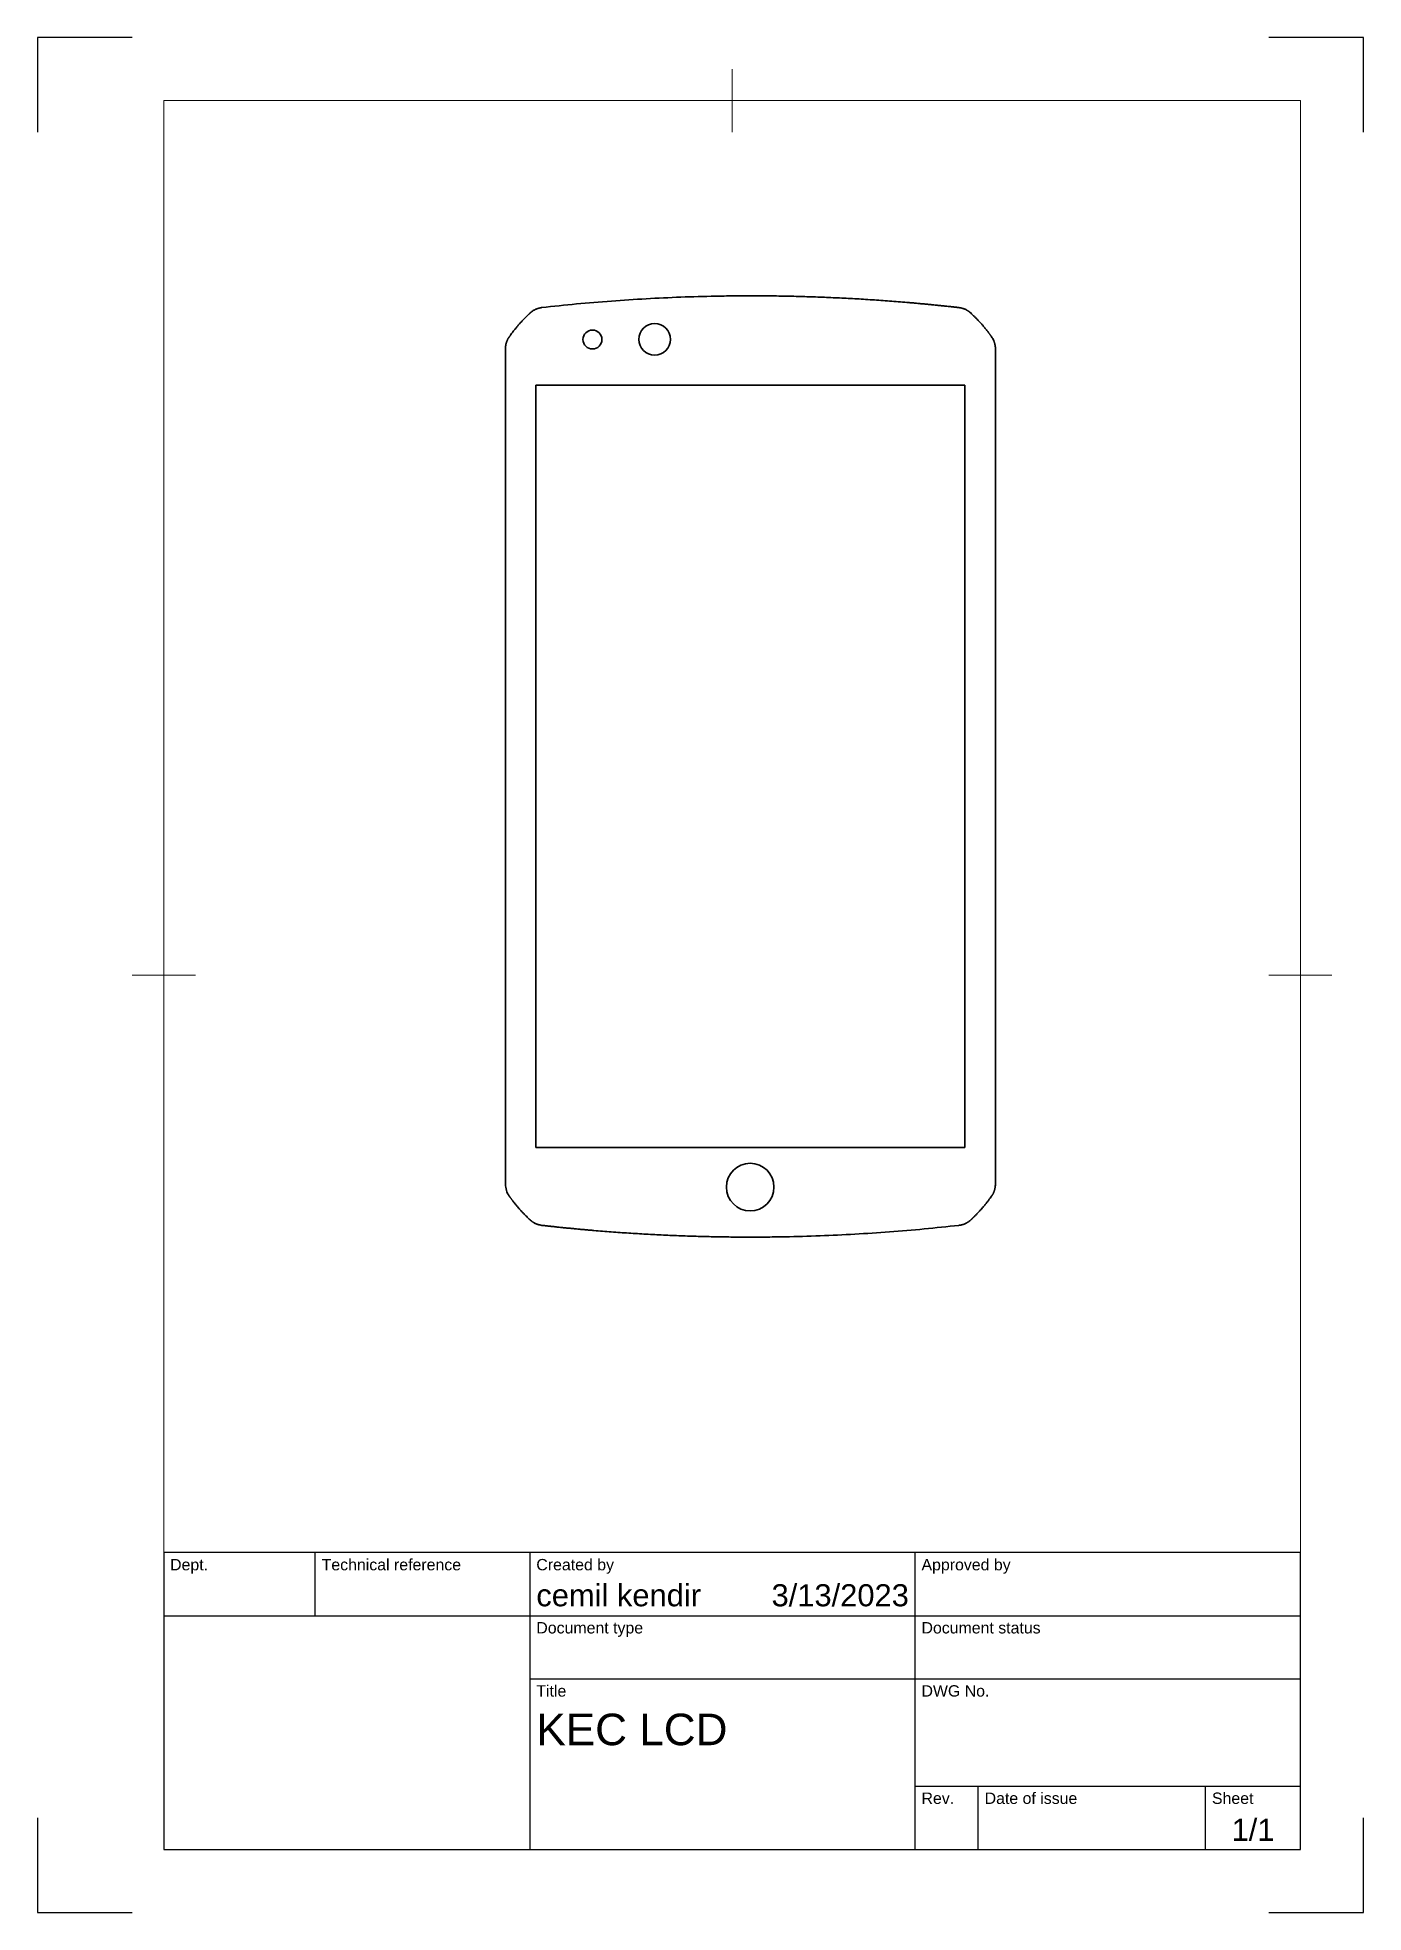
# Model space of a CAD drawing. Header units: millimetres. Extents: x 0 to 210, y 0 to 297.
import ezdxf
from ezdxf.enums import TextEntityAlignment as Align

# ---------------------------------------------------------------- set-up
doc = ezdxf.new("R2010")
doc.units = ezdxf.units.MM
doc.header["$LTSCALE"] = 0.75
for name, color, linetype, lineweight in [('BORDER', 7, 'Continuous', 18), ('TITLEBLOCK', 7, 'Continuous', 25), ('Visible', 7, 'Continuous', 35)]:
    doc.layers.add(name, color=color, linetype=linetype, lineweight=lineweight)
doc.styles.add('FusionTitle', font='arial.ttf')

# ---------------------------------------------------------------- blocks, each defined once
blk = doc.blocks.new('ISO_A4(P)_SHEET')
at = {"layer": 'BORDER'}
for p, q in [((110, 292), (110, 282)), ((200, 287), (20, 287)), ((20, 287), (20, 10)), ((200, 287), (200, 10)), ((15, 148.5), (25, 148.5)), ((205, 148.5), (195, 148.5)), ((20, 10), (200, 10))]:
    blk.add_line(p, q, dxfattribs=at)
at = {"layer": 'Defpoints'}
for p, q in [((15, 297), (0, 297)), ((0, 297), (0, 282)), ((210, 297), (195, 297)), ((210, 282), (210, 297)), ((0, 15), (0, 0)), ((210, 0), (210, 15)), ((0, 0), (15, 0)), ((195, 0), (210, 0))]:
    blk.add_line(p, q, dxfattribs=at)
blk = doc.blocks.new('ISO_TITLEBLOCK')
at = {"layer": 'TITLEBLOCK'}
for p, q in [((0, 47), (-180, 47)), ((-180, 47), (-180, 0)), ((-156, 37), (-156, 47)), ((-122, 0), (-122, 47)), ((-61, 0), (-61, 47)), ((0, 0), (0, 47)), ((-180, 37), (0, 37)), ((-122, 27), (0, 27)), ((-61, 10), (0, 10)), ((-51, 0), (-51, 10)), ((-15, 0), (-15, 10)), ((-180, 0), (0, 0))]:
    blk.add_line(p, q, dxfattribs=at)
at = {"layer": 'TITLEBLOCK', "style": 'FusionTitle'}
for s, p in [('Dept.', (-179, 46)), ('Technical reference', (-155, 46)), ('Created by', (-121, 46)), ('Approved by', (-60, 46)), ('Document type', (-121, 36)), ('Document status', (-60, 36)), ('Title', (-121, 26)), ('DWG No.', (-60, 26)), ('Rev.', (-60, 9)), ('Date of issue', (-50, 9)), ('Sheet', (-14, 9))]:
    blk.add_text(s, height=1.8, dxfattribs=at).set_placement(p, align=Align.TOP_LEFT)
for tag, height, p in [('DEPT', 3.5, (-179, 42)), ('TECHNICAL_REFERENCE', 3.5, (-155, 42)), ('CREATED_BY', 3.5, (-121, 42)), ('APPROVED_BY', 3.5, (-60, 42)), ('DOCUMENT_TYPE', 3.5, (-121, 32)), ('DOCUMENT_STATUS', 3.5, (-60, 32)), ('TITLE_1', 5, (-121, 21.5)), ('TITLE_2', 5, (-121, 14)), ('TITLE_3', 5, (-121, 6.5)), ('DATE_OF_ISSUE', 3.5, (-50, 5))]:
    blk.add_attdef(tag, text='', height=height, dxfattribs=at).set_placement(p, align=Align.TOP_LEFT)
for tag, p in [('CREATED_DATE', (-62, 42)), ('APPROVED_DATE', (-0.99, 42))]:
    blk.add_attdef(tag, text='', height=3.5, dxfattribs=at).set_placement(p, align=Align.TOP_RIGHT)
for tag, height, p in [('DRAWING_NUMBER', 5, (-30.5, 19.75)), ('REV', 3.5, (-56, 4.85)), ('SHEET', 3.5, (-7.5, 4.85))]:
    blk.add_attdef(tag, text='', height=height, dxfattribs=at).set_placement(p, align=Align.TOP_CENTER)

msp = doc.modelspace()

# ---------------------------------------------------------------- linework, layer by layer
at = {"layer": 'Visible'}
for p, q in [((74.11, 247.69), (74.11, 115.38)), ((78.91, 241.92), (78.91, 121.15)), ((146.84, 241.92), (78.91, 241.92)), ((78.91, 241.92), (78.91, 241.92)), ((78.91, 121.15), (78.91, 241.92)), ((78.91, 241.92), (146.84, 241.92)), ((78.91, 241.92), (78.91, 241.92)), ((146.84, 121.15), (146.84, 241.92)), ((146.84, 241.92), (146.84, 121.15)), ((146.84, 241.92), (146.84, 241.92)), ((146.84, 241.92), (146.84, 241.92)), ((78.91, 121.15), (146.84, 121.15)), ((78.91, 121.15), (78.91, 121.15)), ((78.91, 121.15), (78.91, 121.15)), ((146.84, 121.15), (78.91, 121.15)), ((146.84, 121.15), (146.84, 121.15)), ((146.84, 121.15), (146.84, 121.15))]:
    msp.add_line(p, q, dxfattribs=at)
for centre, radius in [((87.89, 249.16), 1.5), ((97.75, 249.18), 2.5), ((112.87, 114.9), 3.77)]:
    msp.add_circle(centre, radius, dxfattribs=at)
at = {"layer": 'Visible', "extrusion": (0, 0, -1)}
for centre, radius in [((-87.89, 249.16), 1.5), ((-97.75, 249.18), 2.5), ((-112.87, 114.9), 3.77)]:
    msp.add_circle(centre, radius, dxfattribs=at)
at = {"layer": 'Visible'}
msp.add_arc((77.41, 115.38), 3.3, 180.0008, 215.189, dxfattribs=at)
for points, knots in [([(145.92, 254.22), (145.92, 254.22), (145.92, 254.22), (145.92, 254.22), (145.91, 254.22), (145.91, 254.22), (145.9, 254.22), (145.9, 254.22), (145.89, 254.23), (145.87, 254.23), (145.86, 254.23), (145.84, 254.23), (145.81, 254.23), (145.79, 254.24), (145.75, 254.24), (145.71, 254.25), (145.65, 254.25), (145.58, 254.26), (145.49, 254.27), (145.41, 254.28), (145.32, 254.29), (145.21, 254.3), (145.06, 254.32), (144.89, 254.34), (144.72, 254.36), (144.55, 254.37), (144.38, 254.39), (144.15, 254.42), (143.86, 254.45), (143.52, 254.48), (143.18, 254.52), (142.83, 254.55), (142.38, 254.6), (141.8, 254.66), (141.12, 254.73), (140.43, 254.79), (139.75, 254.85), (139.06, 254.92), (138.37, 254.98), (137.46, 255.06), (136.31, 255.15), (134.94, 255.26), (133.56, 255.36), (132.19, 255.45), (130.81, 255.54), (128.98, 255.65), (126.68, 255.76), (123.93, 255.88), (121.17, 255.97), (118.42, 256.04), (115.66, 256.07), (112.91, 256.09), (110.15, 256.07), (106.48, 256.02), (101.89, 255.89), (96.38, 255.63), (90.88, 255.27), (85.38, 254.81), (81.72, 254.43), (79.89, 254.22)], [0, 0, 0, 0, 0.000134, 0.000269, 0.000539, 0.001078, 0.001617, 0.002156, 0.003234, 0.004312, 0.006468, 0.008624, 0.01078, 0.012936, 0.017248, 0.021561, 0.025873, 0.034497, 0.043121, 0.051745, 0.060369, 0.068993, 0.086241, 0.103488, 0.120735, 0.137982, 0.155229, 0.172475, 0.206967, 0.241457, 0.275947, 0.310435, 0.344923, 0.413895, 0.482863, 0.551827, 0.620787, 0.689743, 0.758696, 0.827646, 0.965534, 1.10341, 1.241273, 1.379125, 1.516966, 1.654798, 1.930434, 2.206039, 2.481621, 2.757184, 3.032735, 3.30828, 3.583825, 3.859376, 4.410514, 4.961749, 5.51313, 6.064705, 6.616525, 6.616525, 6.616525, 6.616525]), ([(78.03, 253.37), (78.03, 253.37), (78.03, 253.37), (78.03, 253.37), (78.02, 253.36), (78.02, 253.36), (78.01, 253.36), (78.01, 253.35), (78, 253.34), (77.99, 253.33), (77.98, 253.32), (77.97, 253.31), (77.95, 253.3), (77.93, 253.28), (77.91, 253.26), (77.87, 253.23), (77.84, 253.19), (77.8, 253.15), (77.76, 253.12), (77.71, 253.07), (77.65, 253.01), (77.57, 252.94), (77.5, 252.86), (77.4, 252.76), (77.27, 252.64), (77.12, 252.49), (76.98, 252.34), (76.83, 252.19), (76.69, 252.03), (76.5, 251.83), (76.27, 251.57), (75.99, 251.25), (75.73, 250.93), (75.46, 250.6), (75.12, 250.16), (74.87, 249.82), (74.71, 249.59)], [0, 0, 0, 0, 0.0001642, 0.0003285, 0.0006569, 0.0013139, 0.0019708, 0.0026278, 0.0039417, 0.0052555, 0.0065694, 0.0078832, 0.0105108, 0.0131383, 0.0157657, 0.0210204, 0.0262748, 0.0315289, 0.0367828, 0.0420363, 0.0525428, 0.0630482, 0.0735528, 0.0840564, 0.1050614, 0.1260634, 0.1470631, 0.1680607, 0.1890566, 0.2100514, 0.2520384, 0.2940252, 0.3360152, 0.3780114, 0.4200171, 0.5040667, 0.5040667, 0.5040667, 0.5040667]), ([(79.89, 254.22), (79.89, 254.22), (79.89, 254.22), (79.89, 254.22), (79.89, 254.22), (79.89, 254.22), (79.89, 254.22), (79.89, 254.22), (79.89, 254.22), (79.88, 254.22), (79.88, 254.22), (79.87, 254.22), (79.87, 254.22), (79.86, 254.22), (79.85, 254.22), (79.84, 254.22), (79.83, 254.21), (79.81, 254.21), (79.79, 254.21), (79.76, 254.2), (79.74, 254.2), (79.71, 254.2), (79.68, 254.19), (79.64, 254.18), (79.59, 254.17), (79.54, 254.16), (79.47, 254.14), (79.38, 254.12), (79.3, 254.1), (79.22, 254.07), (79.13, 254.04), (79.03, 254), (78.89, 253.95), (78.74, 253.87), (78.59, 253.79), (78.44, 253.69), (78.25, 253.56), (78.11, 253.45), (78.03, 253.37)], [0, 0, 0, 0, 0.0000342, 0.0000685, 0.0001369, 0.0002739, 0.0004108, 0.0005478, 0.0008217, 0.0010955, 0.0016432, 0.0021907, 0.0027383, 0.0032857, 0.0043803, 0.0054747, 0.0065688, 0.0087562, 0.0109425, 0.0131277, 0.015312, 0.0174952, 0.0218589, 0.0262189, 0.0305755, 0.0349289, 0.0436267, 0.0523142, 0.0609929, 0.0696643, 0.07833, 0.0869914, 0.1043057, 0.12162, 0.138946, 0.1562952, 0.1736797, 0.2085938, 0.2085938, 0.2085938, 0.2085938]), ([(147.79, 253.37), (147.79, 253.37), (147.79, 253.37), (147.79, 253.37), (147.79, 253.37), (147.78, 253.37), (147.78, 253.37), (147.78, 253.37), (147.78, 253.37), (147.78, 253.38), (147.77, 253.38), (147.77, 253.38), (147.77, 253.39), (147.76, 253.39), (147.75, 253.4), (147.75, 253.41), (147.74, 253.42), (147.72, 253.43), (147.71, 253.44), (147.69, 253.46), (147.67, 253.47), (147.65, 253.49), (147.62, 253.51), (147.59, 253.54), (147.55, 253.57), (147.51, 253.6), (147.45, 253.64), (147.38, 253.69), (147.3, 253.74), (147.23, 253.78), (147.15, 253.83), (147.05, 253.88), (146.92, 253.95), (146.76, 254.01), (146.6, 254.07), (146.43, 254.12), (146.21, 254.18), (146.04, 254.21), (145.92, 254.22)], [0, 0, 0, 0, 0.0000342, 0.0000685, 0.0001369, 0.0002739, 0.0004109, 0.0005478, 0.0008217, 0.0010955, 0.0016432, 0.0021908, 0.0027383, 0.0032858, 0.0043805, 0.0054749, 0.006569, 0.0087565, 0.0109428, 0.0131282, 0.0153125, 0.0174958, 0.0218597, 0.0262198, 0.0305766, 0.0349302, 0.0436284, 0.0523162, 0.0609953, 0.069667, 0.0783329, 0.0869944, 0.1043088, 0.121623, 0.1389486, 0.1562973, 0.1736811, 0.2085938, 0.2085938, 0.2085938, 0.2085938]), ([(151.1, 249.59), (151.1, 249.59), (151.1, 249.59), (151.1, 249.59), (151.1, 249.59), (151.1, 249.6), (151.09, 249.6), (151.09, 249.61), (151.08, 249.62), (151.07, 249.63), (151.07, 249.64), (151.06, 249.65), (151.04, 249.67), (151.03, 249.69), (151.01, 249.72), (150.98, 249.76), (150.95, 249.8), (150.92, 249.84), (150.89, 249.89), (150.85, 249.94), (150.8, 250.01), (150.73, 250.1), (150.67, 250.18), (150.59, 250.29), (150.48, 250.43), (150.35, 250.6), (150.22, 250.76), (150.09, 250.93), (149.96, 251.09), (149.78, 251.3), (149.55, 251.57), (149.27, 251.88), (148.98, 252.19), (148.69, 252.49), (148.3, 252.89), (147.99, 253.18), (147.79, 253.37)], [0, 0, 0, 0, 0.0001642, 0.0003284, 0.0006569, 0.0013138, 0.0019708, 0.0026277, 0.0039415, 0.0052553, 0.0065691, 0.0078829, 0.0105104, 0.0131378, 0.0157652, 0.0210197, 0.0262739, 0.0315278, 0.0367815, 0.0420349, 0.052541, 0.0630462, 0.0735505, 0.0840539, 0.1050583, 0.12606, 0.1470593, 0.1680566, 0.1890524, 0.210047, 0.2520338, 0.2940208, 0.3360111, 0.378008, 0.4200146, 0.5040667, 0.5040667, 0.5040667, 0.5040667]), ([(74.71, 249.59), (74.71, 249.59), (74.71, 249.59), (74.71, 249.59), (74.71, 249.59), (74.71, 249.58), (74.71, 249.58), (74.71, 249.58), (74.71, 249.58), (74.7, 249.58), (74.7, 249.57), (74.7, 249.57), (74.7, 249.57), (74.69, 249.56), (74.69, 249.55), (74.68, 249.54), (74.67, 249.53), (74.66, 249.52), (74.65, 249.5), (74.64, 249.48), (74.63, 249.46), (74.61, 249.44), (74.59, 249.41), (74.57, 249.37), (74.55, 249.34), (74.52, 249.29), (74.49, 249.23), (74.45, 249.15), (74.41, 249.07), (74.38, 249), (74.35, 248.92), (74.31, 248.82), (74.26, 248.68), (74.21, 248.52), (74.18, 248.36), (74.15, 248.19), (74.12, 247.97), (74.11, 247.8), (74.11, 247.69)], [0, 0, 0, 0, 0.0000332, 0.0000665, 0.000133, 0.000266, 0.000399, 0.0005319, 0.0007979, 0.0010638, 0.0015956, 0.0021274, 0.002659, 0.0031907, 0.0042537, 0.0053165, 0.006379, 0.0085033, 0.0106266, 0.012749, 0.0148704, 0.0169909, 0.0212294, 0.0254645, 0.0296965, 0.0339256, 0.0423756, 0.0508161, 0.0592485, 0.0676743, 0.0760948, 0.0845113, 0.1013365, 0.1181618, 0.1349978, 0.1518552, 0.1687451, 0.2026586, 0.2026586, 0.2026586, 0.2026586]), ([(151.71, 115.38), (151.71, 116.25), (151.71, 119.51), (151.71, 126.41), (151.71, 136.97), (151.71, 150.29), (151.71, 162.7), (151.71, 173.32), (151.71, 181.53), (151.71, 189.74), (151.71, 197.84), (151.71, 205.71), (151.71, 213.23), (151.71, 220.29), (151.71, 225.84), (151.71, 229.96), (151.71, 232.78), (151.71, 235.4), (151.71, 237.81), (151.71, 239.98), (151.71, 241.91), (151.71, 243.59), (151.71, 244.81), (151.71, 245.65), (151.71, 246.17), (151.71, 246.62), (151.71, 246.99), (151.71, 247.28), (151.71, 247.47), (151.71, 247.58), (151.71, 247.64), (151.71, 247.68), (151.71, 247.71), (151.71, 247.73), (151.71, 247.77), (151.71, 247.81), (151.7, 247.87), (151.7, 247.94), (151.69, 248.02), (151.68, 248.11), (151.67, 248.22), (151.64, 248.36), (151.6, 248.52), (151.55, 248.68), (151.5, 248.84), (151.42, 249.05), (151.29, 249.3), (151.17, 249.49), (151.1, 249.59)], [0, 0, 0, 0, 0.260321, 0.980035, 2.067262, 3.430123, 4.976742, 5.790248, 6.615239, 7.44023, 8.253736, 9.044273, 9.800355, 10.510498, 11.163217, 11.464454, 11.747028, 12.009503, 12.250444, 12.468416, 12.661983, 12.829709, 12.970158, 13.029705, 13.081895, 13.126549, 13.163485, 13.192526, 13.213492, 13.220891, 13.226203, 13.23048, 13.232608, 13.234734, 13.238984, 13.24323, 13.247472, 13.255946, 13.264408, 13.272858, 13.281299, 13.298157, 13.314993, 13.331818, 13.348643, 13.365479, 13.399214, 13.433124, 13.433124, 13.433124, 13.433124]), ([(74.71, 113.48), (74.71, 113.48), (74.71, 113.48), (74.71, 113.48), (74.72, 113.47), (74.72, 113.47), (74.72, 113.46), (74.73, 113.46), (74.73, 113.45), (74.74, 113.44), (74.75, 113.42), (74.76, 113.41), (74.77, 113.39), (74.79, 113.37), (74.81, 113.34), (74.83, 113.31), (74.86, 113.26), (74.89, 113.22), (74.93, 113.18), (74.97, 113.12), (75.02, 113.05), (75.08, 112.97), (75.14, 112.88), (75.23, 112.77), (75.33, 112.63), (75.46, 112.47), (75.59, 112.3), (75.73, 112.14), (75.86, 111.98), (76.04, 111.76), (76.27, 111.5), (76.55, 111.19), (76.83, 110.88), (77.12, 110.57), (77.52, 110.18), (77.82, 109.89), (78.03, 109.7)], [0, 0, 0, 0, 0.0001642, 0.0003284, 0.0006569, 0.0013138, 0.0019708, 0.0026277, 0.0039415, 0.0052553, 0.0065691, 0.0078829, 0.0105104, 0.0131378, 0.0157652, 0.0210197, 0.0262739, 0.0315278, 0.0367815, 0.0420349, 0.052541, 0.0630462, 0.0735505, 0.0840539, 0.1050583, 0.12606, 0.1470593, 0.1680566, 0.1890524, 0.210047, 0.2520338, 0.2940208, 0.3360111, 0.378008, 0.4200146, 0.5040667, 0.5040667, 0.5040667, 0.5040667]), ([(147.79, 109.7), (147.79, 109.7), (147.79, 109.7), (147.79, 109.7), (147.79, 109.7), (147.8, 109.71), (147.8, 109.71), (147.81, 109.72), (147.82, 109.72), (147.83, 109.73), (147.84, 109.74), (147.85, 109.75), (147.86, 109.77), (147.88, 109.79), (147.91, 109.81), (147.94, 109.84), (147.98, 109.88), (148.02, 109.91), (148.06, 109.95), (148.11, 110), (148.17, 110.06), (148.24, 110.13), (148.32, 110.2), (148.42, 110.3), (148.54, 110.42), (148.69, 110.57), (148.84, 110.73), (148.98, 110.88), (149.12, 111.03), (149.31, 111.24), (149.55, 111.5), (149.82, 111.82), (150.09, 112.14), (150.35, 112.47), (150.7, 112.91), (150.94, 113.25), (151.1, 113.48)], [0, 0, 0, 0, 0.0001642, 0.0003285, 0.0006569, 0.0013139, 0.0019708, 0.0026278, 0.0039417, 0.0052555, 0.0065694, 0.0078832, 0.0105108, 0.0131383, 0.0157657, 0.0210204, 0.0262748, 0.0315289, 0.0367828, 0.0420363, 0.0525428, 0.0630482, 0.0735528, 0.0840564, 0.1050614, 0.1260634, 0.1470631, 0.1680607, 0.1890566, 0.2100514, 0.2520384, 0.2940252, 0.3360152, 0.3780114, 0.4200171, 0.5040667, 0.5040667, 0.5040667, 0.5040667]), ([(151.1, 113.48), (151.1, 113.48), (151.1, 113.48), (151.11, 113.48), (151.11, 113.48), (151.11, 113.48), (151.11, 113.48), (151.11, 113.48), (151.11, 113.49), (151.11, 113.49), (151.11, 113.49), (151.12, 113.5), (151.12, 113.5), (151.12, 113.51), (151.13, 113.51), (151.13, 113.52), (151.14, 113.53), (151.15, 113.55), (151.16, 113.57), (151.18, 113.58), (151.19, 113.6), (151.2, 113.63), (151.22, 113.66), (151.24, 113.69), (151.26, 113.73), (151.29, 113.78), (151.33, 113.84), (151.36, 113.91), (151.4, 113.99), (151.44, 114.07), (151.47, 114.15), (151.51, 114.25), (151.55, 114.38), (151.6, 114.54), (151.64, 114.71), (151.67, 114.87), (151.7, 115.1), (151.71, 115.27), (151.71, 115.38)], [0, 0, 0, 0, 0.0000332, 0.0000665, 0.000133, 0.000266, 0.000399, 0.0005319, 0.0007979, 0.0010638, 0.0015956, 0.0021274, 0.002659, 0.0031907, 0.0042537, 0.0053165, 0.006379, 0.0085033, 0.0106266, 0.012749, 0.0148704, 0.0169909, 0.0212294, 0.0254645, 0.0296965, 0.0339256, 0.0423756, 0.0508161, 0.0592485, 0.0676743, 0.0760948, 0.0845113, 0.1013365, 0.1181618, 0.1349978, 0.1518552, 0.1687451, 0.2026586, 0.2026586, 0.2026586, 0.2026586]), ([(78.03, 109.7), (78.03, 109.7), (78.03, 109.7), (78.03, 109.7), (78.03, 109.7), (78.03, 109.69), (78.03, 109.69), (78.03, 109.69), (78.03, 109.69), (78.04, 109.69), (78.04, 109.69), (78.04, 109.68), (78.05, 109.68), (78.05, 109.67), (78.06, 109.67), (78.07, 109.66), (78.08, 109.65), (78.09, 109.64), (78.11, 109.62), (78.13, 109.61), (78.14, 109.6), (78.17, 109.58), (78.19, 109.55), (78.23, 109.53), (78.26, 109.5), (78.31, 109.46), (78.37, 109.42), (78.44, 109.37), (78.51, 109.33), (78.59, 109.28), (78.66, 109.24), (78.76, 109.18), (78.89, 109.12), (79.05, 109.05), (79.22, 108.99), (79.38, 108.94), (79.61, 108.89), (79.78, 108.86), (79.89, 108.84)], [0, 0, 0, 0, 0.0000342, 0.0000685, 0.0001369, 0.0002739, 0.0004109, 0.0005478, 0.0008217, 0.0010955, 0.0016432, 0.0021908, 0.0027383, 0.0032858, 0.0043805, 0.0054749, 0.006569, 0.0087565, 0.0109428, 0.0131282, 0.0153125, 0.0174958, 0.0218597, 0.0262198, 0.0305766, 0.0349302, 0.0436284, 0.0523162, 0.0609953, 0.069667, 0.0783329, 0.0869944, 0.1043088, 0.121623, 0.1389486, 0.1562973, 0.1736811, 0.2085938, 0.2085938, 0.2085938, 0.2085938]), ([(79.89, 108.84), (79.9, 108.84), (79.9, 108.84), (79.9, 108.84), (79.9, 108.84), (79.91, 108.84), (79.91, 108.84), (79.92, 108.84), (79.93, 108.84), (79.94, 108.84), (79.96, 108.84), (79.98, 108.83), (80, 108.83), (80.03, 108.83), (80.07, 108.82), (80.11, 108.82), (80.17, 108.81), (80.24, 108.8), (80.32, 108.8), (80.41, 108.79), (80.49, 108.78), (80.61, 108.76), (80.75, 108.75), (80.92, 108.73), (81.09, 108.71), (81.27, 108.69), (81.44, 108.67), (81.67, 108.65), (81.95, 108.62), (82.3, 108.58), (82.64, 108.55), (82.98, 108.51), (83.44, 108.46), (84.01, 108.41), (84.7, 108.34), (85.38, 108.27), (86.07, 108.21), (86.76, 108.15), (87.44, 108.09), (88.36, 108.01), (89.5, 107.92), (90.88, 107.81), (92.25, 107.71), (93.63, 107.61), (95.01, 107.53), (96.84, 107.42), (99.13, 107.3), (101.89, 107.19), (104.64, 107.09), (107.4, 107.03), (110.15, 106.99), (112.91, 106.98), (115.66, 106.99), (119.34, 107.04), (123.93, 107.17), (129.44, 107.43), (134.94, 107.79), (140.43, 108.26), (144.09, 108.64), (145.92, 108.84)], [0, 0, 0, 0, 0.000134, 0.000269, 0.000539, 0.001078, 0.001617, 0.002156, 0.003234, 0.004312, 0.006468, 0.008624, 0.01078, 0.012936, 0.017248, 0.021561, 0.025873, 0.034497, 0.043121, 0.051745, 0.060369, 0.068993, 0.086241, 0.103488, 0.120735, 0.137982, 0.155229, 0.172475, 0.206967, 0.241457, 0.275947, 0.310435, 0.344923, 0.413895, 0.482863, 0.551827, 0.620787, 0.689743, 0.758696, 0.827646, 0.965534, 1.10341, 1.241273, 1.379125, 1.516966, 1.654798, 1.930434, 2.206039, 2.481621, 2.757184, 3.032735, 3.30828, 3.583825, 3.859376, 4.410514, 4.961749, 5.51313, 6.064705, 6.616525, 6.616525, 6.616525, 6.616525]), ([(145.92, 108.84), (145.92, 108.84), (145.92, 108.84), (145.92, 108.84), (145.92, 108.84), (145.92, 108.84), (145.92, 108.84), (145.93, 108.84), (145.93, 108.84), (145.93, 108.84), (145.94, 108.85), (145.94, 108.85), (145.95, 108.85), (145.96, 108.85), (145.96, 108.85), (145.98, 108.85), (145.99, 108.85), (146.01, 108.85), (146.03, 108.86), (146.05, 108.86), (146.07, 108.86), (146.1, 108.87), (146.14, 108.88), (146.18, 108.88), (146.22, 108.89), (146.28, 108.9), (146.35, 108.92), (146.43, 108.94), (146.52, 108.97), (146.6, 108.99), (146.68, 109.02), (146.79, 109.06), (146.92, 109.12), (147.08, 109.2), (147.23, 109.28), (147.38, 109.37), (147.57, 109.51), (147.7, 109.62), (147.79, 109.7)], [0, 0, 0, 0, 0.0000342, 0.0000685, 0.0001369, 0.0002739, 0.0004108, 0.0005478, 0.0008217, 0.0010955, 0.0016432, 0.0021907, 0.0027383, 0.0032857, 0.0043803, 0.0054747, 0.0065688, 0.0087562, 0.0109425, 0.0131277, 0.015312, 0.0174952, 0.0218589, 0.0262189, 0.0305755, 0.0349289, 0.0436267, 0.0523142, 0.0609929, 0.0696643, 0.07833, 0.0869914, 0.1043057, 0.12162, 0.138946, 0.1562952, 0.1736797, 0.2085938, 0.2085938, 0.2085938, 0.2085938])]:
    msp.add_open_spline(points, degree=3, knots=knots, dxfattribs=at)

# ---------------------------------------------------------------- block references
at = {"layer": 'BORDER'}
msp.add_blockref('ISO_A4(P)_SHEET', (0, 0), dxfattribs=at)
at = {"layer": 'TITLEBLOCK'}
msp.add_blockref('ISO_TITLEBLOCK', (200, 10), dxfattribs=at).add_auto_attribs({'CREATED_DATE': '3/13/2023', 'SHEET': '1/1', 'TITLE_1': 'KEC LCD', 'CREATED_BY': 'cemil kendir'})

doc.saveas('drawing.dxf')
